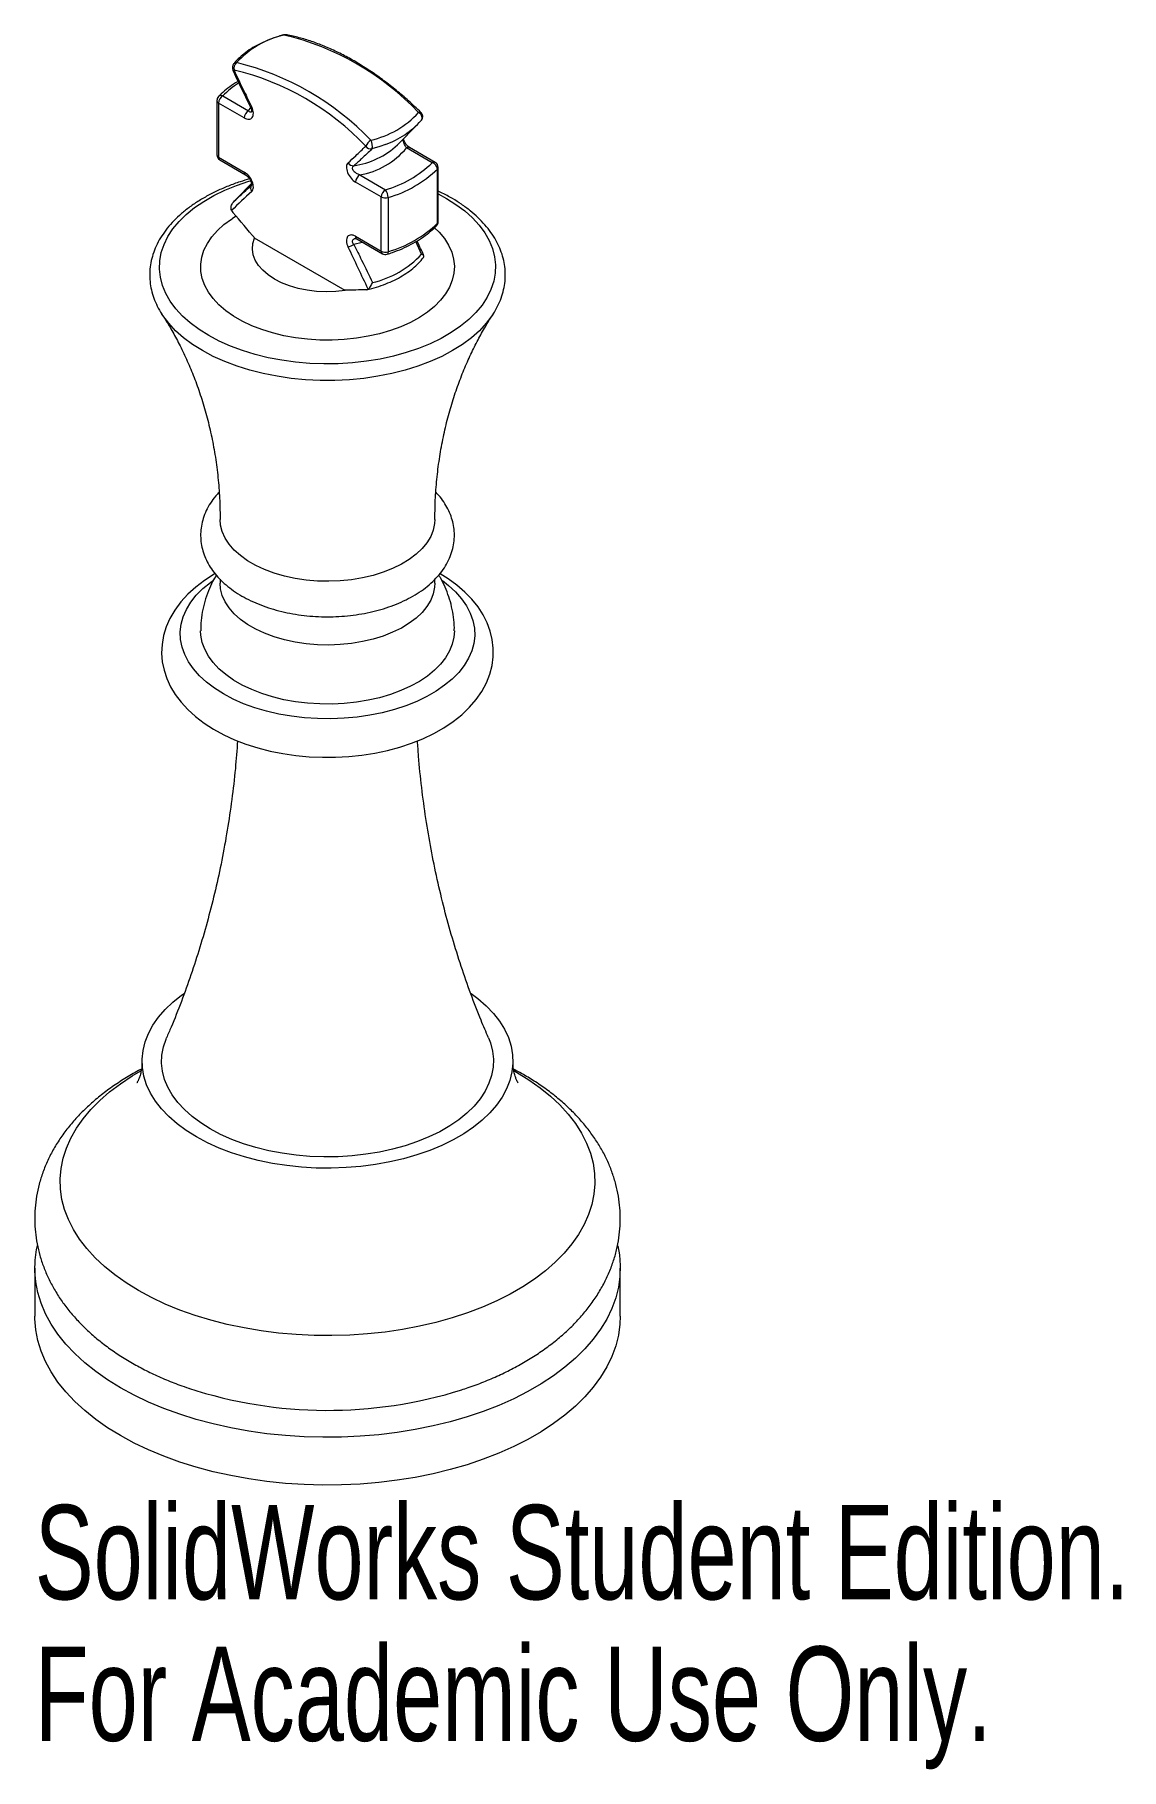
# Paper-space layout '_Isometric' of a CAD drawing. Header units: millimetres. Extents: x -15 to 40.7, y -23.2 to 65.7.
import ezdxf

# ---------------------------------------------------------------- set-up
doc = ezdxf.new("R2010")
doc.units = ezdxf.units.MM
doc.styles.add('SLDTEXTSTYLE0', font='TXT', dxfattribs={"width": 0.7})

psp = doc.layouts.new('_Isometric')

# ---------------------------------------------------------------- linework, layer by layer
at = {"color": 7, "linetype": 'Continuous', "lineweight": 15}
for p, q in [((-5.667, 62.28), (-5.667, 59.503)), ((-5.367, 62.525), (-4.054, 61.766)), ((-5.58, 62.157), (-5.58, 59.381)), ((-4.266, 61.399), (-5.58, 62.157)), ((3.589, 60.019), (4.616, 61.059)), ((4.799, 61.262), (4.809, 61.273)), ((5.367, 59.103), (4.054, 59.862)), ((5.517, 59.118), (4.204, 59.877)), ((-5.58, 59.381), (-4.266, 58.622)), ((-5.517, 59.244), (-4.204, 58.485)), ((5.63, 55.998), (5.63, 58.775)), ((5.667, 56.082), (5.667, 58.858)), ((-3.892, 58.035), (-4.645, 57.273)), ((2.751, 57.348), (1.437, 58.106)), ((1.649, 58.474), (2.963, 57.715)), ((-4.645, 57.273), (-4.824, 57.075)), ((2.751, 54.572), (2.751, 57.348)), ((3.108, 57.319), (3.108, 54.543)), ((-4.677, 56.358), (-4.868, 56.24)), ((0.91, 52.55), (-3.738, 55.234)), ((1.437, 55.33), (2.751, 54.572)), ((1.499, 55.193), (2.813, 54.434)), ((-5.5, 37.754), (-5.5, 37.561)), ((5.5, 37.561), (5.5, 37.749)), ((-15, 2.45), (-15, 0)), ((15, 0), (15, 2.45))]:
    psp.add_line(p, q, dxfattribs=at)
at = {"color": 8, "linetype": 'Continuous', "lineweight": 15}
for p, q in [((-4.054, 61.766), (-3.93, 61.926)), ((4.824, 54.414), (4.525, 55.059))]:
    psp.add_line(p, q, dxfattribs=at)
at = {"color": 8, "linetype": 'Continuous', "lineweight": 15, "flags": 128}
for points in [[(-2.217, 65.644), (-2.243, 65.651), (-2.252, 65.65)], [(-3.884, 61.949), (-3.907, 61.943), (-3.924, 61.939), (-3.936, 61.938), (-3.942, 61.94), (-3.942, 61.941)], [(4.67, 61.669), (4.705, 61.683), (4.736, 61.691), (4.761, 61.691), (4.781, 61.683), (4.786, 61.679)], [(4.809, 61.273), (4.829, 61.304), (4.845, 61.353), (4.847, 61.408), (4.836, 61.467), (4.81, 61.525), (4.773, 61.58), (4.725, 61.629), (4.67, 61.669)], [(2.969, 60.035), (2.68, 59.93), (2.278, 59.807)], [(5.667, 57.5), (6.088, 57.273), (6.582, 56.963), (7.029, 56.629), (7.425, 56.275), (7.768, 55.902), (8.055, 55.514), (8.284, 55.113), (8.453, 54.703), (8.561, 54.286), (8.607, 53.865), (8.592, 53.443), (8.514, 53.023), (8.376, 52.609), (8.177, 52.203), (7.919, 51.809), (7.603, 51.428), (7.234, 51.064), (6.812, 50.72), (6.341, 50.397), (5.824, 50.099), (5.265, 49.827), (4.669, 49.583), (4.038, 49.37), (3.379, 49.188), (2.695, 49.039), (1.992, 48.924), (1.275, 48.844), (0.548, 48.799), (-0.183, 48.79), (-0.912, 48.817), (-1.635, 48.879), (-2.346, 48.977), (-3.04, 49.109), (-3.712, 49.275), (-4.357, 49.473), (-4.971, 49.701), (-5.549, 49.959), (-6.088, 50.245), (-6.582, 50.555), (-7.029, 50.889), (-7.425, 51.244), (-7.768, 51.616), (-8.055, 52.004), (-8.284, 52.405), (-8.453, 52.815), (-8.561, 53.233), (-8.607, 53.654), (-8.592, 54.075), (-8.514, 54.495), (-8.376, 54.909), (-8.177, 55.315), (-7.919, 55.71), (-7.603, 56.09), (-7.234, 56.454), (-6.812, 56.799), (-6.341, 57.121), (-5.824, 57.419), (-5.265, 57.691), (-4.669, 57.935), (-4.038, 58.148), (-3.943, 58.177)], [(1.804, 55.017), (1.781, 55.011), (1.348, 54.908)], [(8.475, 51.324), (8.437, 51.268), (8.137, 50.872), (7.78, 50.492), (7.371, 50.131), (6.911, 49.79), (6.404, 49.472), (5.853, 49.179), (5.263, 48.914), (4.636, 48.677), (3.978, 48.472), (3.292, 48.298), (2.584, 48.158), (1.859, 48.052), (1.12, 47.98), (0.374, 47.945), (-0.374, 47.945), (-1.12, 47.98), (-1.859, 48.052), (-2.584, 48.158), (-3.292, 48.298), (-3.978, 48.472), (-4.636, 48.677), (-5.263, 48.914), (-5.853, 49.179), (-6.404, 49.472), (-6.911, 49.79), (-7.371, 50.131), (-7.78, 50.492), (-8.137, 50.872), (-8.437, 51.268), (-8.486, 51.342)], [(5.885, 37.686), (6.201, 37.441), (6.561, 37.11), (6.868, 36.762), (7.12, 36.399), (7.315, 36.025), (7.451, 35.642), (7.527, 35.254), (7.542, 34.863), (7.496, 34.473), (7.39, 34.087), (7.225, 33.709), (7.001, 33.34), (6.722, 32.984), (6.387, 32.644), (6.002, 32.323), (5.568, 32.023), (5.09, 31.747), (4.57, 31.496), (4.014, 31.274), (3.425, 31.081), (2.808, 30.919), (2.17, 30.79), (1.513, 30.695), (0.845, 30.633), (0.169, 30.607), (-0.507, 30.616), (-1.18, 30.66), (-1.843, 30.738), (-2.492, 30.85), (-3.12, 30.996), (-3.723, 31.173), (-4.296, 31.381), (-4.835, 31.618), (-5.334, 31.882), (-5.791, 32.17), (-6.201, 32.481), (-6.561, 32.812), (-6.868, 33.16), (-7.12, 33.523), (-7.315, 33.897), (-7.451, 34.28), (-7.527, 34.668), (-7.542, 35.059), (-7.496, 35.449), (-7.39, 35.835), (-7.225, 36.213), (-7.001, 36.582), (-6.722, 36.938), (-6.387, 37.278), (-6.002, 37.599), (-5.889, 37.682)], [(9.547, 12.578), (9.686, 12.499), (10.312, 12.113), (10.891, 11.704), (11.422, 11.273), (11.901, 10.823), (12.328, 10.355), (12.699, 9.872), (13.014, 9.376), (13.27, 8.869), (13.468, 8.352), (13.605, 7.83), (13.681, 7.303), (13.697, 6.775), (13.651, 6.247), (13.544, 5.722), (13.377, 5.203), (13.15, 4.691), (12.864, 4.189), (12.52, 3.699), (12.121, 3.223), (11.668, 2.764), (11.163, 2.323), (10.607, 1.903), (10.005, 1.505), (9.357, 1.131), (8.668, 0.784), (7.94, 0.463), (7.177, 0.171), (6.382, -0.09), (5.558, -0.321), (4.709, -0.519), (3.839, -0.684), (2.952, -0.815), (2.052, -0.912), (1.143, -0.973), (0.229, -1), (-0.686, -0.991), (-1.599, -0.947), (-2.504, -0.868), (-3.398, -0.754), (-4.277, -0.606), (-5.136, -0.424), (-5.973, -0.21), (-6.783, 0.037), (-7.563, 0.313), (-8.309, 0.62), (-9.018, 0.954), (-9.686, 1.315), (-10.312, 1.701), (-10.891, 2.11), (-11.422, 2.541), (-11.901, 2.991), (-12.328, 3.459), (-12.699, 3.942), (-13.014, 4.438), (-13.27, 4.946), (-13.468, 5.462), (-13.605, 5.984), (-13.681, 6.511), (-13.697, 7.039), (-13.651, 7.567), (-13.544, 8.092), (-13.377, 8.611), (-13.15, 9.123), (-12.864, 9.626), (-12.52, 10.115), (-12.121, 10.591), (-11.668, 11.05), (-11.163, 11.491), (-10.607, 11.911), (-10.005, 12.309), (-9.572, 12.564)]]:
    psp.add_lwpolyline(points, dxfattribs=at)
at = {"color": 7, "linetype": 'Continuous', "lineweight": 15, "flags": 128}
for points in [[(-4.849, 63.845), (-4.849, 63.846), (-4.849, 63.846)], [(5.488, 55.77), (5.719, 55.543), (5.99, 55.216), (6.206, 54.875), (6.363, 54.524), (6.462, 54.166), (6.5, 53.804), (6.477, 53.442), (6.394, 53.083), (6.251, 52.73), (6.049, 52.386), (5.792, 52.056), (5.48, 51.741), (5.117, 51.445), (4.706, 51.171), (4.251, 50.921), (3.757, 50.697), (3.227, 50.502), (2.668, 50.337), (2.083, 50.205), (1.479, 50.105), (0.861, 50.04), (0.236, 50.009), (-0.392, 50.014), (-1.017, 50.053), (-1.632, 50.127), (-2.231, 50.235), (-2.81, 50.376), (-3.363, 50.548), (-3.884, 50.75), (-4.369, 50.981), (-4.813, 51.237), (-5.212, 51.517), (-5.563, 51.818), (-5.861, 52.137), (-6.105, 52.471), (-6.292, 52.817), (-6.42, 53.172), (-6.488, 53.533), (-6.496, 53.895), (-6.443, 54.256), (-6.329, 54.613), (-6.157, 54.962), (-5.927, 55.299), (-5.642, 55.622), (-5.304, 55.928), (-4.917, 56.213), (-4.873, 56.242)], [(0.91, 52.55), (0.425, 52.501), (-0.066, 52.487), (-0.557, 52.51), (-1.039, 52.569), (-1.503, 52.664), (-1.943, 52.791), (-2.351, 52.95), (-2.721, 53.138), (-3.046, 53.351), (-3.321, 53.587), (-3.542, 53.841), (-3.705, 54.109), (-3.807, 54.387), (-3.847, 54.67), (-3.824, 54.954), (-3.738, 55.234)], [(5.5, 40.827), (5.488, 40.616), (5.418, 40.28), (5.286, 39.951), (5.095, 39.632), (4.846, 39.326), (4.542, 39.037), (4.187, 38.768), (3.784, 38.523), (3.338, 38.304), (2.855, 38.113), (2.339, 37.953), (1.797, 37.826), (1.234, 37.733), (0.657, 37.675), (0.073, 37.652), (-0.512, 37.666), (-1.091, 37.715), (-1.658, 37.8), (-2.206, 37.918), (-2.729, 38.07), (-3.221, 38.253), (-3.677, 38.466), (-4.091, 38.705), (-4.458, 38.968), (-4.775, 39.252), (-5.038, 39.554), (-5.244, 39.87), (-5.391, 40.197), (-5.476, 40.532), (-5.5, 40.827)], [(-5.753, 38.038), (-5.8, 38.013), (-6.294, 37.7), (-6.748, 37.357), (-7.157, 36.989), (-7.517, 36.596), (-7.824, 36.182), (-8.075, 35.753), (-8.268, 35.314), (-8.402, 34.868), (-8.479, 34.42), (-8.5, 33.973), (-8.465, 33.53), (-8.377, 33.094), (-8.237, 32.667), (-8.045, 32.249), (-7.801, 31.844), (-7.506, 31.452), (-7.161, 31.076), (-6.766, 30.719), (-6.326, 30.383), (-5.842, 30.072), (-5.319, 29.789), (-4.763, 29.534), (-4.177, 29.309), (-3.565, 29.116), (-2.932, 28.954), (-2.281, 28.826), (-1.617, 28.729), (-0.943, 28.666), (-0.264, 28.637), (0.417, 28.641), (1.095, 28.678), (1.767, 28.748), (2.428, 28.852), (3.075, 28.988), (3.704, 29.156), (4.31, 29.357), (4.891, 29.589), (5.443, 29.851), (5.962, 30.145), (6.443, 30.468), (6.883, 30.818), (7.277, 31.195), (7.621, 31.595), (7.91, 32.014), (8.143, 32.447), (8.317, 32.889), (8.433, 33.336), (8.492, 33.784), (8.494, 34.23), (8.443, 34.671), (8.338, 35.105), (8.181, 35.529), (7.972, 35.942), (7.712, 36.344), (7.401, 36.731), (7.04, 37.101), (6.63, 37.452), (6.175, 37.78), (5.771, 38.03), (5.771, 38.03)], [(5.5, 37.561), (5.488, 37.35), (5.418, 37.014), (5.286, 36.685), (5.095, 36.365), (4.846, 36.059), (4.542, 35.771), (4.187, 35.502), (3.784, 35.257), (3.338, 35.038), (2.855, 34.847), (2.339, 34.687), (1.797, 34.56), (1.234, 34.467), (0.657, 34.409), (0.073, 34.386), (-0.512, 34.4), (-1.091, 34.449), (-1.658, 34.533), (-2.206, 34.652), (-2.729, 34.804), (-3.221, 34.987), (-3.677, 35.199), (-4.091, 35.438), (-4.458, 35.701), (-4.775, 35.986), (-5.038, 36.287), (-5.244, 36.604), (-5.391, 36.931), (-5.476, 37.265), (-5.5, 37.561)], [(6.5, 35.111), (6.477, 34.794), (6.394, 34.435), (6.251, 34.082), (6.049, 33.738), (5.792, 33.408), (5.48, 33.093), (5.117, 32.797), (4.706, 32.523), (4.251, 32.273), (3.757, 32.049), (3.227, 31.854), (2.668, 31.689), (2.083, 31.557), (1.479, 31.457), (0.861, 31.392), (0.236, 31.361), (-0.392, 31.366), (-1.017, 31.405), (-1.632, 31.479), (-2.231, 31.587), (-2.81, 31.728), (-3.363, 31.9), (-3.884, 32.102), (-4.369, 32.333), (-4.813, 32.589), (-5.212, 32.869), (-5.563, 33.17), (-5.861, 33.489), (-6.105, 33.823), (-6.292, 34.169), (-6.42, 34.524), (-6.488, 34.885), (-6.5, 35.111)], [(7.362, 16.531), (7.708, 16.27), (8.13, 15.902), (8.499, 15.515), (8.813, 15.112), (9.07, 14.696), (9.268, 14.27), (9.406, 13.835), (9.483, 13.396), (9.498, 12.954), (9.452, 12.513), (9.344, 12.076), (9.176, 11.645), (8.949, 11.224), (8.663, 10.814), (8.321, 10.419), (7.925, 10.041), (7.478, 9.682), (6.983, 9.346), (6.442, 9.034), (5.859, 8.748), (5.238, 8.489), (4.583, 8.261), (3.899, 8.064), (3.189, 7.899), (2.459, 7.767), (1.712, 7.67), (0.955, 7.608), (0.191, 7.582), (-0.574, 7.59), (-1.335, 7.635), (-2.087, 7.714), (-2.826, 7.829), (-3.547, 7.977), (-4.245, 8.158), (-4.915, 8.371), (-5.553, 8.615), (-6.155, 8.887), (-6.718, 9.187), (-7.236, 9.511), (-7.708, 9.859), (-8.13, 10.227), (-8.499, 10.614), (-8.813, 11.017), (-9.07, 11.433), (-9.268, 11.86), (-9.406, 12.294), (-9.483, 12.734), (-9.498, 13.175), (-9.452, 13.616), (-9.344, 14.053), (-9.176, 14.484), (-8.949, 14.906), (-8.663, 15.315), (-8.321, 15.711), (-7.925, 16.089), (-7.478, 16.447), (-7.352, 16.538)], [(8.246, 14.256), (8.345, 13.996), (8.452, 13.584), (8.498, 13.169), (8.483, 12.752), (8.406, 12.338), (8.269, 11.929), (8.073, 11.529), (7.818, 11.139), (7.507, 10.763), (7.142, 10.404), (6.725, 10.064), (6.26, 9.745), (5.75, 9.451), (5.198, 9.182), (4.609, 8.942), (3.987, 8.731), (3.336, 8.551), (2.661, 8.404), (1.967, 8.291), (1.258, 8.212), (0.541, 8.168), (-0.18, 8.159), (-0.9, 8.185), (-1.614, 8.247), (-2.316, 8.343), (-3.001, 8.474), (-3.665, 8.637), (-4.302, 8.833), (-4.908, 9.058), (-5.479, 9.313), (-6.01, 9.595), (-6.498, 9.902), (-6.94, 10.231), (-7.331, 10.581), (-7.669, 10.949), (-7.953, 11.332), (-8.178, 11.728), (-8.345, 12.133), (-8.452, 12.545), (-8.498, 12.961), (-8.483, 13.377), (-8.406, 13.791), (-8.269, 14.2), (-8.246, 14.256)], [(14.866, 3.604), (14.952, 3.143), (14.998, 2.588), (14.983, 2.033), (14.906, 1.48), (14.767, 0.931), (14.569, 0.388), (14.31, -0.147), (13.992, -0.671), (13.617, -1.182), (13.186, -1.678), (12.701, -2.157), (12.163, -2.618), (11.576, -3.057), (10.941, -3.474), (10.261, -3.867), (9.539, -4.233), (8.778, -4.572), (7.98, -4.882), (7.15, -5.163), (6.291, -5.411), (5.405, -5.628), (4.498, -5.811), (3.572, -5.961), (2.631, -6.075), (1.679, -6.155), (0.721, -6.2), (-0.24, -6.209), (-1.201, -6.182), (-2.156, -6.12), (-3.103, -6.022), (-4.037, -5.89), (-4.954, -5.724), (-5.851, -5.524), (-6.724, -5.291), (-7.569, -5.026), (-8.383, -4.731), (-9.163, -4.406), (-9.905, -4.053), (-10.607, -3.673), (-11.264, -3.269), (-11.876, -2.84), (-12.439, -2.39), (-12.95, -1.92), (-13.408, -1.432), (-13.812, -0.928), (-14.158, -0.41), (-14.447, 0.119), (-14.676, 0.658), (-14.844, 1.205), (-14.952, 1.756), (-14.998, 2.311), (-14.983, 2.866), (-14.906, 3.419), (-14.862, 3.621)], [(15, 0), (14.983, -0.416), (14.906, -0.97), (14.767, -1.519), (14.569, -2.062), (14.31, -2.597), (13.992, -3.12), (13.617, -3.632), (13.186, -4.128), (12.701, -4.607), (12.163, -5.067), (11.576, -5.507), (10.941, -5.924), (10.261, -6.316), (9.539, -6.683), (8.778, -7.022), (7.98, -7.332), (7.15, -7.612), (6.291, -7.861), (5.405, -8.078), (4.498, -8.261), (3.572, -8.41), (2.631, -8.525), (1.679, -8.605), (0.721, -8.649), (-0.24, -8.658), (-1.201, -8.632), (-2.156, -8.569), (-3.103, -8.472), (-4.037, -8.34), (-4.954, -8.173), (-5.851, -7.973), (-6.724, -7.741), (-7.569, -7.476), (-8.383, -7.181), (-9.163, -6.856), (-9.905, -6.503), (-10.607, -6.123), (-11.264, -5.718), (-11.876, -5.29), (-12.439, -4.84), (-12.95, -4.37), (-13.408, -3.882), (-13.812, -3.378), (-14.158, -2.86), (-14.447, -2.33), (-14.676, -1.791), (-14.844, -1.245), (-14.952, -0.693), (-14.998, -0.139), (-15, 0)]]:
    psp.add_lwpolyline(points, dxfattribs=at)
at = {"color": 7, "linetype": 'Continuous', "lineweight": 15}
for centre, radius, start, end in [((-1.148, 60.96), 4.804, 102.85568, 137.13894), ((-2.173, 65.36), 0.3, 79.64301, 105.32629), ((-5.491, 52.021), 14.011, 43.51847, 76.48691), ((-4.577, 63.973), 0.3, 140.56732, 205.14038), ((-4.426, 63.943), 0.375, 130.47975, 194.375), ((-7.943, 50.605), 14.011, 43.51847, 76.48691), ((-7.998, 50.496), 13.734, 43.51847, 76.48691), ((-5.367, 62.28), 0.3, 136.27853, 180), ((-5.119, 62.136), 0.461, 122.60548, 177.39452), ((-3.805, 61.378), 0.461, 122.60548, 177.39452), ((1.148, 64.937), 4.804, 282.85568, 317.13894), ((4.577, 61.464), 0.3, 320.56732, 45.81887), ((1.394, 64.359), 4.602, 290.00812, 317.71209), ((0.951, 62.461), 4.048, 279.94197, 320.05266), ((2.597, 59.669), 0.697, 123.05131, 155.88618), ((2.235, 60.13), 0.326, 212.85573, 277.69787), ((1.727, 59.958), 0.572, 344.69687, 31.02566), ((-5.367, 59.503), 0.3, 180, 240.00269), ((1.333, 59.274), 0.329, 212.40322, 272.60931), ((1.389, 63.219), 5.725, 285.9657, 314.02893), ((1.457, 63.092), 6.005, 285.9657, 314.02893), ((5.255, 58.744), 0.377, 4.66679, 72.58914), ((5.367, 58.858), 0.3, 0, 60.00269), ((-3.663, 57.801), 0.279, 149.95134, 217.50663), ((1.898, 58.085), 0.461, 122.60548, 177.39452), ((3.212, 57.327), 0.461, 122.60548, 177.39452), ((2.965, 57.767), 0.47, 242.93491, 287.73117), ((2.467, 57.309), 0.641, 0.86093, 39.30557), ((1.457, 60.316), 6.005, 285.9657, 314.02893), ((5.367, 56.082), 0.3, 316.27853, 0), ((0.317, 56.852), 2.2, 289.62559, 297.95216), ((1.188, 57.803), 4.97, 282.97593, 317.0187), ((2.965, 54.99), 0.47, 242.93491, 287.73117), ((2.963, 54.694), 0.3, 240.00269, 287.67761), ((0.005, 18.114), 22.941, 251.92251, 287.43366)]:
    psp.add_arc(centre, radius, start, end, dxfattribs=at)
at = {"color": 8, "linetype": 'Continuous', "lineweight": 15}
for centre, radius, start, end in [((-2.149, 65.487), 0.172, 80.05316, 113.373), ((-4.666, 64.039), 0.189, 91.0472, 139.01689), ((-2.156, 59.393), 4.485, 122.33612, 135.72018), ((-4.825, 63.915), 0.0735, 250.84438, 298.75176), ((-5.519, 62.293), 0.149, 185.24652, 246.07362), ((-5.446, 62.335), 0.206, 67.4942, 132.19112), ((0.743, 63.084), 4.183, 278.31945, 312.87626), ((4.141, 59.739), 0.151, 65.69288, 125.61758), ((-5.519, 59.517), 0.149, 185.24652, 246.07362), ((-5.437, 59.363), 0.144, 172.74417, 235.94365), ((5.455, 58.981), 0.151, 65.69288, 125.61758), ((5.548, 58.861), 0.119, 313.32143, 358.56545), ((-4.12, 58.606), 0.147, 173.60431, 236.05386), ((5.458, 55.992), 0.173, 317.19022, 2.12466), ((5.548, 56.085), 0.119, 313.32143, 358.56545), ((1.58, 55.312), 0.144, 172.74417, 235.94365), ((2.894, 54.554), 0.144, 172.74417, 235.94365), ((2.979, 54.517), 0.132, 305.00855, 11.26666)]:
    psp.add_arc(centre, radius, start, end, dxfattribs=at)
at = {"color": 7, "linetype": 'Continuous', "lineweight": 15}
for points, knots in [([(-2.252, 65.65), (-2.338, 65.625), (-2.588, 65.554), (-2.982, 65.413), (-3.42, 65.22), (-3.825, 65), (-4.191, 64.755), (-4.508, 64.492), (-4.703, 64.29), (-4.795, 64.179), (-4.809, 64.163)], [0, 0, 0, 0, 0.079343, 0.22969, 0.380321, 0.531227, 0.68237, 0.833597, 0.975321, 1, 1, 1, 1]), ([(4.786, 61.679), (4.679, 61.782), (4.368, 62.08), (3.844, 62.547), (3.212, 63.064), (2.573, 63.541), (1.929, 63.976), (1.281, 64.368), (0.632, 64.714), (-0.015, 65.015), (-0.658, 65.267), (-1.295, 65.471), (-1.781, 65.591), (-2.054, 65.643), (-2.119, 65.656)], [0, 0, 0, 0, 0.048538, 0.140666, 0.232832, 0.325031, 0.417264, 0.509527, 0.601816, 0.694123, 0.786427, 0.878702, 0.970915, 1, 1, 1, 1]), ([(-4.582, 63.269), (-4.626, 63.244), (-4.814, 63.137), (-5.105, 62.924), (-5.39, 62.684), (-5.538, 62.534), (-5.584, 62.487)], [0, 0, 0, 0, 0.110159, 0.473222, 0.836301, 1, 1, 1, 1]), ([(-4.856, 63.843), (-4.612, 63.324), (-4.314, 62.687), (-4, 62.056), (-3.943, 61.941)], [0, 0, 0, 0, 0.816651, 1, 1, 1, 1]), ([(-4.789, 63.85), (-4.618, 63.485), (-4.446, 63.12), (-4.272, 62.756), (-4.144, 62.487), (-4.015, 62.218), (-3.884, 61.949)], [0, 0, 0, 0, 0.001218568, 0.001218568, 0.001218568, 0.002118352, 0.002118352, 0.002118352, 0.002118352]), ([(-4.266, 61.399), (-4.185, 61.352), (-4.105, 61.329), (-3.963, 61.332), (-3.901, 61.361), (-3.816, 61.469), (-3.795, 61.55), (-3.804, 61.74), (-3.835, 61.847), (-3.884, 61.949)], [0, 0, 0, 0, 0.25, 0.25, 0.5, 0.5, 0.75, 0.75, 1, 1, 1, 1]), ([(-3.944, 61.941), (-3.932, 61.916), (-3.907, 61.863), (-3.89, 61.791), (-3.885, 61.737), (-3.89, 61.711), (-3.889, 61.714), (-3.888, 61.715)], [0, 0, 0, 0, 0.22216, 0.467193, 0.673339, 0.890565, 1, 1, 1, 1]), ([(1.056, 59.098), (1.186, 59.216), (1.315, 59.335), (1.443, 59.456), (1.617, 59.62), (1.789, 59.786), (1.961, 59.953)], [0, 0, 0, 0, 0.000899721, 0.000899721, 0.000899721, 0.002118352, 0.002118352, 0.002118352, 0.002118352]), ([(2.278, 59.807), (2.103, 59.639), (1.927, 59.472), (1.748, 59.307), (1.616, 59.185), (1.483, 59.064), (1.348, 58.945)], [0, 0, 0, 0, 0.001221695, 0.001221695, 0.001221695, 0.002124894, 0.002124894, 0.002124894, 0.002124894]), ([(4.216, 59.87), (4.203, 59.877), (4.167, 59.898), (4.092, 59.96), (4.007, 60.059), (3.942, 60.171), (3.904, 60.265), (3.896, 60.309), (3.892, 60.326)], [0, 0, 0, 0, 0.113519, 0.309176, 0.536344, 0.73495, 0.896418, 1, 1, 1, 1]), ([(1.056, 59.098), (1.006, 59.052), (0.975, 58.98), (0.966, 58.801), (0.988, 58.694), (1.074, 58.488), (1.135, 58.389), (1.277, 58.222), (1.356, 58.153), (1.437, 58.106)], [0, 0, 0, 0, 0.25, 0.25, 0.5, 0.5, 0.75, 0.75, 1, 1, 1, 1]), ([(1.649, 58.474), (1.593, 58.491), (1.537, 58.517), (1.432, 58.583), (1.382, 58.624), (1.303, 58.719), (1.275, 58.777), (1.278, 58.879), (1.307, 58.92), (1.348, 58.945)], [0, 0, 0, 0, 0.25, 0.25, 0.5, 0.5, 0.75, 0.75, 1, 1, 1, 1]), ([(-3.994, 58.272), (-4.156, 58.224), (-4.529, 58.114), (-5.084, 57.908), (-5.659, 57.66), (-6.2, 57.384), (-6.704, 57.082), (-7.169, 56.756), (-7.59, 56.408), (-7.966, 56.039), (-8.292, 55.651), (-8.566, 55.248), (-8.786, 54.833), (-8.951, 54.408), (-9.06, 53.978), (-9.113, 53.546), (-9.11, 53.115), (-9.053, 52.687), (-8.942, 52.264), (-8.775, 51.85), (-8.62, 51.543), (-8.506, 51.379), (-8.482, 51.345)], [0, 0, 0, 0, 0.040943, 0.094471, 0.148068, 0.201736, 0.255468, 0.309244, 0.363014, 0.416702, 0.470209, 0.523409, 0.576177, 0.628418, 0.680105, 0.731309, 0.782187, 0.832957, 0.883781, 0.934878, 0.986405, 1, 1, 1, 1]), ([(-4.824, 57.075), (-4.646, 57.248), (-4.467, 57.42), (-4.287, 57.589), (-4.16, 57.708), (-4.033, 57.825), (-3.904, 57.941)], [0, 0, 0, 0, 0.001281858, 0.001281858, 0.001281858, 0.002185055, 0.002185055, 0.002185055, 0.002185055]), ([(-3.884, 57.631), (-3.834, 57.676), (-3.804, 57.749), (-3.795, 57.928), (-3.817, 58.035), (-3.902, 58.241), (-3.964, 58.34), (-4.105, 58.507), (-4.185, 58.576), (-4.266, 58.622)], [0, 0, 0, 0, 0.25, 0.25, 0.5, 0.5, 0.75, 0.75, 1, 1, 1, 1]), ([(-4.202, 58.482), (-4.185, 58.472), (-4.143, 58.447), (-4.06, 58.368), (-3.98, 58.26), (-3.923, 58.15), (-3.894, 58.06), (-3.885, 57.995), (-3.888, 57.957), (-3.889, 57.957), (-3.889, 57.957)], [0, 0, 0, 0, 0.112355, 0.277387, 0.454282, 0.598022, 0.716022, 0.814372, 0.916945, 1, 1, 1, 1]), ([(-4.912, 56.655), (-4.947, 56.723), (-4.95, 56.803), (-4.914, 56.951), (-4.875, 57.019), (-4.824, 57.075)], [0, 0, 0, 0, 0.5, 0.5, 1, 1, 1, 1]), ([(8.474, 51.324), (8.476, 51.328), (8.575, 51.463), (8.722, 51.744), (8.909, 52.165), (9.033, 52.594), (9.103, 53.025), (9.117, 53.457), (9.076, 53.886), (8.981, 54.311), (8.832, 54.728), (8.631, 55.137), (8.377, 55.535), (8.072, 55.92), (7.718, 56.289), (7.316, 56.641), (6.876, 56.967), (6.54, 57.181), (6.268, 57.339), (6.032, 57.471), (5.801, 57.581), (5.667, 57.644)], [0, 0, 0, 0, 0.001598, 0.063649, 0.125108, 0.185916, 0.24612, 0.305878, 0.36543, 0.424986, 0.48479, 0.545054, 0.605895, 0.667329, 0.729287, 0.791648, 0.85428, 0.91393, 0.921532, 0.954818, 1, 1, 1, 1]), ([(1.437, 55.33), (1.356, 55.377), (1.277, 55.4), (1.135, 55.396), (1.073, 55.368), (0.988, 55.26), (0.966, 55.179), (0.976, 54.989), (1.006, 54.882), (1.056, 54.779)], [0, 0, 0, 0, 0.25, 0.25, 0.5, 0.5, 0.75, 0.75, 1, 1, 1, 1]), ([(1.429, 55.22), (1.431, 55.221), (1.435, 55.221), (1.479, 55.205), (1.508, 55.188), (1.513, 55.185)], [0, 0, 0, 0, 0.421642, 0.903018, 1, 1, 1, 1]), ([(3.054, 54.408), (3.146, 54.438), (3.41, 54.526), (3.827, 54.692), (4.291, 54.915), (4.719, 55.164), (5.107, 55.437), (5.39, 55.677), (5.538, 55.828), (5.584, 55.875)], [0, 0, 0, 0, 0.088018, 0.254905, 0.422041, 0.589399, 0.756928, 0.924464, 1, 1, 1, 1]), ([(1.348, 54.908), (1.483, 54.641), (1.616, 54.373), (1.748, 54.105), (1.936, 53.724), (2.121, 53.342), (2.304, 52.96)], [0, 0, 0, 0, 0.000903262, 0.000903262, 0.000903262, 0.00218506, 0.00218506, 0.00218506, 0.00218506]), ([(2.008, 52.589), (2.096, 52.611), (2.352, 52.674), (2.759, 52.803), (3.215, 52.982), (3.639, 53.189), (4.027, 53.422), (4.375, 53.679), (4.671, 53.952), (4.849, 54.157), (4.929, 54.266), (4.938, 54.279)], [0, 0, 0, 0, 0.069307, 0.200608, 0.332141, 0.46391, 0.595908, 0.728073, 0.860177, 0.983514, 1, 1, 1, 1]), ([(4.941, 54.335), (4.921, 54.379), (4.804, 54.632), (4.683, 54.884), (4.582, 55.092)], [0, 0, 0, 0, 0.172058, 1, 1, 1, 1]), ([(4.912, 54.249), (4.947, 54.277), (4.95, 54.308), (4.914, 54.366), (4.875, 54.393), (4.824, 54.414)], [0, 0, 0, 0, 0.5, 0.5, 1, 1, 1, 1]), ([(2.084, 52.617), (2.119, 52.644), (2.161, 52.698), (2.239, 52.822), (2.275, 52.892), (2.304, 52.96)], [0, 0, 0, 0, 0.5, 0.5, 1, 1, 1, 1]), ([(-8.474, 51.319), (-8.371, 51.159), (-8.137, 50.795), (-7.779, 50.164), (-7.405, 49.431), (-7.044, 48.633), (-6.706, 47.776), (-6.398, 46.865), (-6.127, 45.908), (-5.899, 44.912), (-5.718, 43.886), (-5.589, 42.838), (-5.512, 41.816), (-5.506, 41.143), (-5.503, 40.827)], [0, 0, 0, 0, 0.061352, 0.139202, 0.219558, 0.302203, 0.386867, 0.473236, 0.560985, 0.64979, 0.739346, 0.829377, 0.919637, 1, 1, 1, 1]), ([(5.504, 40.827), (5.506, 41.113), (5.51, 41.754), (5.581, 42.742), (5.703, 43.783), (5.876, 44.8), (6.096, 45.786), (6.358, 46.734), (6.656, 47.637), (6.985, 48.49), (7.337, 49.287), (7.704, 50.026), (8.081, 50.695), (8.34, 51.126), (8.472, 51.319), (8.476, 51.326)], [0, 0, 0, 0, 0.072618, 0.162406, 0.251647, 0.340161, 0.427761, 0.514246, 0.5994, 0.682992, 0.764786, 0.844552, 0.922076, 0.997183, 1, 1, 1, 1]), ([(-5.553, 42.211), (-5.612, 42.15), (-5.78, 41.976), (-6.002, 41.663), (-6.218, 41.28), (-6.373, 40.884), (-6.47, 40.484), (-6.508, 40.084), (-6.491, 39.688), (-6.419, 39.299), (-6.295, 38.92), (-6.119, 38.552), (-5.893, 38.198), (-5.617, 37.859), (-5.292, 37.537), (-4.92, 37.236), (-4.503, 36.958), (-4.047, 36.708), (-3.556, 36.486), (-3.035, 36.295), (-2.491, 36.136), (-1.927, 36.01), (-1.348, 35.917), (-0.759, 35.857), (-0.164, 35.831), (0.433, 35.839), (1.026, 35.88), (1.61, 35.955), (2.183, 36.063), (2.739, 36.204), (3.274, 36.378), (3.784, 36.583), (4.264, 36.821), (4.71, 37.089), (5.118, 37.388), (5.481, 37.714), (5.794, 38.065), (6.054, 38.437), (6.256, 38.824), (6.399, 39.221), (6.483, 39.621), (6.509, 40.021), (6.48, 40.416), (6.397, 40.803), (6.262, 41.18), (6.076, 41.544), (5.843, 41.895), (5.65, 42.111), (5.554, 42.219)], [0, 0, 0, 0, 0.012287, 0.034946, 0.057109, 0.0787, 0.099744, 0.120353, 0.140698, 0.160953, 0.181273, 0.201843, 0.222812, 0.244265, 0.266214, 0.28859, 0.311274, 0.334133, 0.357051, 0.379945, 0.402784, 0.425562, 0.448285, 0.470967, 0.493623, 0.516273, 0.538934, 0.561622, 0.584356, 0.607157, 0.630043, 0.653028, 0.676118, 0.6993, 0.722528, 0.745687, 0.768634, 0.791199, 0.813245, 0.834716, 0.855656, 0.876195, 0.896508, 0.91676, 0.937119, 0.957762, 0.978828, 1, 1, 1, 1]), ([(-5.698, 37.97), (-5.762, 37.861), (-5.916, 37.603), (-6.117, 37.152), (-6.299, 36.626), (-6.424, 36.07), (-6.493, 35.564), (-6.494, 35.244), (-6.494, 35.111)], [0, 0, 0, 0, 0.12631, 0.300165, 0.491928, 0.681217, 0.86772, 1, 1, 1, 1]), ([(6.494, 35.111), (6.496, 35.163), (6.504, 35.397), (6.462, 35.81), (6.37, 36.344), (6.224, 36.861), (6.03, 37.355), (5.852, 37.726), (5.727, 37.922), (5.697, 37.97)], [0, 0, 0, 0, 0.051404, 0.233152, 0.412927, 0.591018, 0.767739, 0.943434, 1, 1, 1, 1]), ([(-4.609, 29.475), (-4.644, 29.002), (-4.717, 27.997), (-4.895, 26.472), (-5.126, 24.903), (-5.408, 23.358), (-5.738, 21.839), (-6.113, 20.353), (-6.531, 18.901), (-6.987, 17.489), (-7.482, 16.123), (-7.903, 15.048), (-8.17, 14.442), (-8.248, 14.264)], [0, 0, 0, 0, 0.088079, 0.187363, 0.286257, 0.384688, 0.482578, 0.579846, 0.676399, 0.772141, 0.866966, 0.960762, 1, 1, 1, 1]), ([(8.249, 14.262), (8.12, 14.56), (7.802, 15.296), (7.334, 16.518), (6.841, 17.922), (6.389, 19.371), (5.979, 20.858), (5.614, 22.378), (5.298, 23.926), (5.031, 25.498), (4.819, 27.088), (4.678, 28.417), (4.629, 29.216), (4.613, 29.478)], [0, 0, 0, 0, 0.0649538, 0.1607262, 0.2574952, 0.3551097, 0.4534271, 0.5523154, 0.6516535, 0.7513316, 0.8512501, 0.9513188, 1, 1, 1, 1]), ([(-9.536, 12.653), (-9.584, 12.629), (-9.878, 12.481), (-10.383, 12.18), (-11.046, 11.748), (-11.666, 11.283), (-12.242, 10.79), (-12.769, 10.269), (-13.245, 9.726), (-13.666, 9.161), (-14.031, 8.58), (-14.338, 7.985), (-14.587, 7.38), (-14.778, 6.768), (-14.911, 6.153), (-14.988, 5.536), (-15.009, 4.921), (-14.974, 4.309), (-14.886, 3.703), (-14.744, 3.105), (-14.549, 2.516), (-14.303, 1.938), (-14.004, 1.372), (-13.654, 0.82), (-13.253, 0.282), (-12.8, -0.239), (-12.298, -0.74), (-11.746, -1.221), (-11.149, -1.678), (-10.508, -2.109), (-9.826, -2.511), (-9.108, -2.885), (-8.356, -3.226), (-7.69, -3.496), (-7.264, -3.639), (-7.109, -3.692)], [0, 0, 0, 0, 0.00665, 0.0401886, 0.0737638, 0.1072972, 0.1406999, 0.1738649, 0.206678, 0.2390343, 0.2708554, 0.3021014, 0.3327756, 0.3629204, 0.3926094, 0.4219379, 0.4510151, 0.4799574, 0.5088599, 0.5378279, 0.5669777, 0.5964174, 0.6262418, 0.656526, 0.6873188, 0.7186363, 0.7504586, 0.7827315, 0.8153741, 0.8482915, 0.8813883, 0.9145798, 0.9477897, 0.9809666, 1, 1, 1, 1]), ([(-9.505, 13.065), (-9.505, 12.978), (-9.506, 12.784), (-9.553, 12.514), (-9.614, 12.283), (-9.677, 12.118), (-9.729, 12.01), (-9.763, 11.955), (-9.762, 11.956), (-9.762, 11.956)], [0, 0, 0, 0, 0.149455, 0.333268, 0.495587, 0.642536, 0.778306, 0.91877, 1, 1, 1, 1]), ([(6.868, -3.772), (6.983, -3.735), (7.372, -3.613), (8.01, -3.369), (8.779, -3.041), (9.517, -2.678), (10.223, -2.283), (10.893, -1.857), (11.523, -1.399), (12.11, -0.912), (12.649, -0.398), (13.137, 0.14), (13.572, 0.7), (13.95, 1.278), (14.271, 1.87), (14.534, 2.473), (14.738, 3.083), (14.885, 3.698), (14.975, 4.314), (15.009, 4.93), (14.987, 5.543), (14.912, 6.15), (14.782, 6.751), (14.6, 7.342), (14.366, 7.923), (14.08, 8.492), (13.742, 9.047), (13.352, 9.589), (12.912, 10.114), (12.421, 10.62), (11.881, 11.106), (11.294, 11.568), (10.679, 11.995), (10.125, 12.331), (9.748, 12.548), (9.575, 12.634), (9.535, 12.654)], [0, 0, 0, 0, 0.013776, 0.046676, 0.079683, 0.112792, 0.145987, 0.179234, 0.212456, 0.245572, 0.278479, 0.311064, 0.343219, 0.37486, 0.405937, 0.436443, 0.466411, 0.495909, 0.525026, 0.553868, 0.582548, 0.61117, 0.639829, 0.668642, 0.697717, 0.727152, 0.757027, 0.787397, 0.818286, 0.849683, 0.881541, 0.913786, 0.946327, 0.976642, 0.994561, 1, 1, 1, 1]), ([(9.763, 11.954), (9.762, 11.956), (9.76, 11.959), (9.724, 12.019), (9.671, 12.131), (9.608, 12.302), (9.548, 12.534), (9.505, 12.798), (9.505, 12.984), (9.505, 13.065)], [0, 0, 0, 0, 0.101544, 0.233152, 0.371894, 0.520204, 0.681335, 0.859649, 1, 1, 1, 1])]:
    psp.add_open_spline(points, degree=3, knots=knots, dxfattribs=at)
at = {"color": 8, "linetype": 'Continuous', "lineweight": 15}
for points, knots in [([(-3.889, 61.718), (-3.894, 61.71), (-3.908, 61.687), (-3.946, 61.687), (-3.996, 61.709), (-4.035, 61.748), (-4.054, 61.766)], [0, 0, 0, 0, 0.149024, 0.413696, 0.717046, 1, 1, 1, 1]), ([(4.054, 59.862), (4.035, 59.885), (3.996, 59.932), (3.946, 60.028), (3.905, 60.131), (3.886, 60.203), (3.876, 60.261), (3.874, 60.285), (3.873, 60.306)], [0, 0, 0, 0, 0.223025, 0.4621268, 0.6707424, 0.852344, 0.8658332, 1, 1, 1, 1]), ([(-3.888, 57.963), (-3.89, 57.958), (-3.894, 57.947), (-3.9, 57.943), (-3.904, 57.941)], [0, 0, 0, 0, 0.362211, 1, 1, 1, 1]), ([(1.348, 54.908), (1.328, 54.935), (1.293, 54.981), (1.277, 55.039), (1.275, 55.089), (1.284, 55.119), (1.309, 55.159), (1.351, 55.195), (1.402, 55.22), (1.435, 55.222), (1.436, 55.222)], [0, 0, 0, 0, 0.202427, 0.343081, 0.393442, 0.56145, 0.575921, 0.770745, 0.99455, 1, 1, 1, 1])]:
    psp.add_open_spline(points, degree=3, knots=knots, dxfattribs=at)
at = {"color": 7, "linetype": 'Continuous', "lineweight": 15}
for points in [[(-3.884, 57.631), (-4.233, 57.315), (-4.574, 56.987), (-4.912, 56.655)], [(-4.912, 56.655), (-4.894, 56.62), (-4.872, 56.587), (-4.847, 56.557)], [(-3.699, 55.211), (-4.086, 55.653), (-4.467, 56.104), (-4.847, 56.557)], [(2.084, 52.617), (1.746, 53.339), (1.405, 54.06), (1.056, 54.779)], [(2.019, 52.594), (1.639, 52.579), (1.257, 52.569), (0.871, 52.573)], [(2.019, 52.594), (2.043, 52.595), (2.065, 52.602), (2.084, 52.617)]]:
    psp.add_open_spline(points, degree=3, dxfattribs=at)

# ---------------------------------------------------------------- texts
at = {"color": 7, "linetype": 'Continuous', "char_height": 4.83362, "attachment_point": 1, "style": 'SLDTEXTSTYLE0'}
for s, insert in [('SolidWorks Student Edition.', (-15, -9.678)), ('For Academic Use Only.', (-15, -16.928))]:
    psp.add_mtext(s, dxfattribs=dict(at, insert=insert))

doc.saveas('drawing.dxf')
